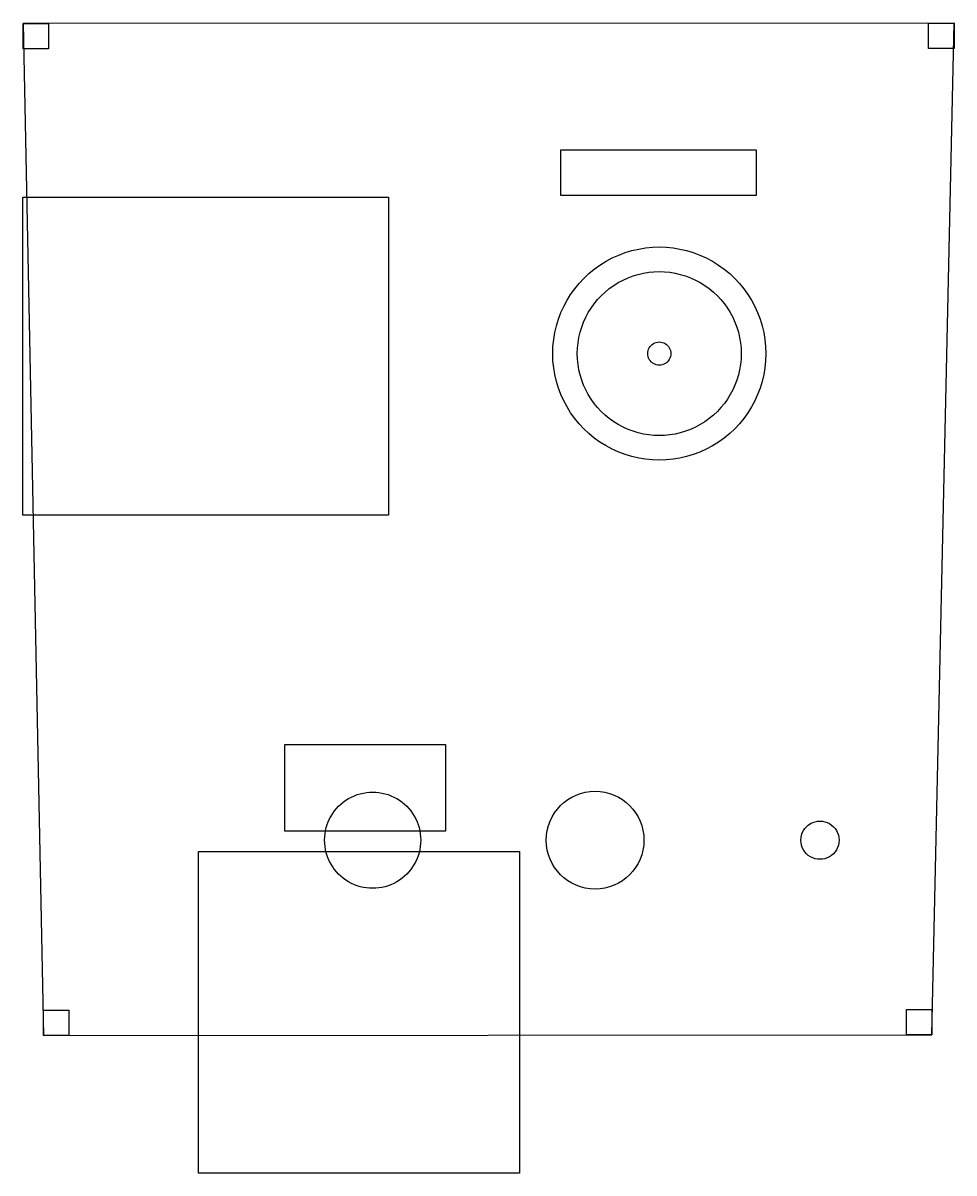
# Model space of a CAD drawing. Extents: x 0 to 290, y -43 to 315.
import ezdxf

# ---------------------------------------------------------------- set-up
doc = ezdxf.new("R2010")
doc.units = 0
for name, color, linetype in [('Inside', 7, 'CONTINUOUS'), ('Outside', 7, 'CONTINUOUS'), ('Through', 7, 'CONTINUOUS')]:
    doc.layers.add(name, color=color, linetype=linetype)

msp = doc.modelspace()

# ---------------------------------------------------------------- linework, layer by layer
at = {"layer": 'Inside', "color": 7}
for points in [[(81.62958, 90.63924), (131.582919, 90.63924), (131.582919, 63.685903), (81.62958, 63.685903)], [(54.74507, 57.3467), (154.685118, 57.3467), (154.685118, -42.593342), (54.74507, -42.593342)]]:
    msp.add_lwpolyline(points, close=True, dxfattribs=at)
at = {"layer": 'Outside', "color": 7}
msp.add_lwpolyline([(289.82638, 314.9982), (0.18037, 314.88216), (6.57123, 0.176871), (282.9304, 0.353305)], close=True, dxfattribs=at)
at = {"layer": 'Through', "color": 7}
for points in [[(0.18038, 314.88216), (8.079076, 314.88216), (8.079076, 306.983465), (0.18038, 306.983465)], [(281.92769, 314.99819), (289.826386, 314.99819), (289.826386, 307.099495), (281.92769, 307.099495)], [(167.45372, 275.58645), (228.228752, 275.58645), (228.228752, 261.311419), (167.45372, 261.311419)], [(0.17075, 260.86672), (113.92266, 260.86672), (113.92266, 161.96446), (0.17075, 161.96446)], [(201.740139, 212.202)], [(223.628198, 212.202004)], [(231.277987, 212.202004)], [(123.917714, 60.891996)], [(193.35868, 60.891996)], [(254.064827, 60.891996)], [(6.57123, 8.075566), (14.469926, 8.075566), (14.469926, 0.17687), (6.57123, 0.17687)], [(275.03172, 8.252), (282.930416, 8.252), (282.930416, 0.353305), (275.03172, 0.353305)]]:
    msp.add_lwpolyline(points, close=True, dxfattribs=at)
for points in [[(181.559097, 240.907219), (191.814482, 246.828168), (204.449638, 246.828168), (214.705024, 240.907219)], [(164.986133, 212.202004), (164.986133, 224.043903), (171.303711, 234.986269), (181.559097, 240.907219)], [(214.705024, 240.907219), (224.960409, 234.986269), (231.277987, 224.043903), (231.277987, 212.202004)], [(185.383991, 234.282309), (193.272524, 238.836756), (202.991596, 238.836756), (210.880129, 234.282309)], [(172.635922, 212.202004), (172.635922, 221.310898), (177.495458, 229.727862), (185.383991, 234.282309)], [(210.880129, 234.282309), (218.768662, 229.727862), (223.628198, 221.310898), (223.628198, 212.202004)], [(194.524001, 212.202), (194.524001, 213.491039), (195.211695, 214.68216), (196.328035, 215.32668)], [(196.328035, 215.32668), (197.444376, 215.971199), (198.819764, 215.971199), (199.936105, 215.32668)], [(199.936105, 215.32668), (201.052445, 214.68216), (201.740139, 213.491039), (201.740139, 212.202)], [(181.559097, 183.496789), (171.303711, 189.417739), (164.986133, 200.360105), (164.986133, 212.202004)], [(185.383991, 190.121699), (177.495458, 194.676146), (172.635922, 203.093111), (172.635922, 212.202004)], [(196.328035, 209.07732), (195.211695, 209.72184), (194.524001, 210.912961), (194.524001, 212.202)], [(201.740139, 212.202), (201.740139, 210.912961), (201.052445, 209.72184), (199.936105, 209.07732)], [(223.628198, 212.202004), (223.628198, 203.093111), (218.768662, 194.676146), (210.880129, 190.121699)], [(231.277987, 212.202004), (231.277987, 200.360105), (224.960409, 189.417739), (214.705024, 183.496789)], [(199.936105, 209.07732), (198.819764, 208.432801), (197.444376, 208.432801), (196.328035, 209.07732)], [(210.880129, 190.121699), (202.991596, 185.567252), (193.272524, 185.567252), (185.383991, 190.121699)], [(214.705024, 183.496789), (204.449638, 177.57584), (191.814482, 177.57584), (181.559097, 183.496789)], [(101.48202, 73.84525), (106.109772, 76.517083), (111.811398, 76.517083), (116.439149, 73.84525)], [(162.94585, 60.891996), (162.94585, 69.290267), (169.753994, 76.09841), (178.152265, 76.09841)], [(178.152265, 76.09841), (186.550536, 76.09841), (193.358679, 69.290267), (193.35868, 60.891996)], [(94.003456, 60.891996), (94.003456, 66.235664), (96.854269, 71.173416), (101.48202, 73.84525)], [(116.439149, 73.84525), (121.066901, 71.173416), (123.917714, 66.235664), (123.917714, 60.891996)], [(242.176593, 60.891996), (242.176593, 63.015625), (243.309535, 64.977938), (245.148651, 66.039752)], [(245.148651, 66.039752), (246.987768, 67.101567), (249.253652, 67.101567), (251.092769, 66.039752)], [(251.092769, 66.039752), (252.931885, 64.977938), (254.064827, 63.015625), (254.064827, 60.891996)], [(101.48202, 47.938742), (96.854269, 50.610576), (94.003456, 55.548328), (94.003456, 60.891996)], [(123.917714, 60.891996), (123.917714, 55.548328), (121.066901, 50.610576), (116.439149, 47.938742)], [(178.152265, 45.685582), (169.753994, 45.685582), (162.94585, 52.493725), (162.94585, 60.891996)], [(193.35868, 60.891996), (193.358679, 52.493725), (186.550536, 45.685582), (178.152265, 45.685582)], [(245.148651, 55.74424), (243.309535, 56.806054), (242.176593, 58.768367), (242.176593, 60.891996)], [(254.064827, 60.891996), (254.064827, 58.768367), (252.931885, 56.806054), (251.092769, 55.74424)], [(251.092769, 55.74424), (249.253652, 54.682425), (246.987768, 54.682425), (245.148651, 55.74424)], [(116.439149, 47.938742), (111.811398, 45.266909), (106.109772, 45.266909), (101.48202, 47.938742)]]:
    msp.add_open_spline(points, degree=3, dxfattribs=at)

doc.saveas('drawing.dxf')
